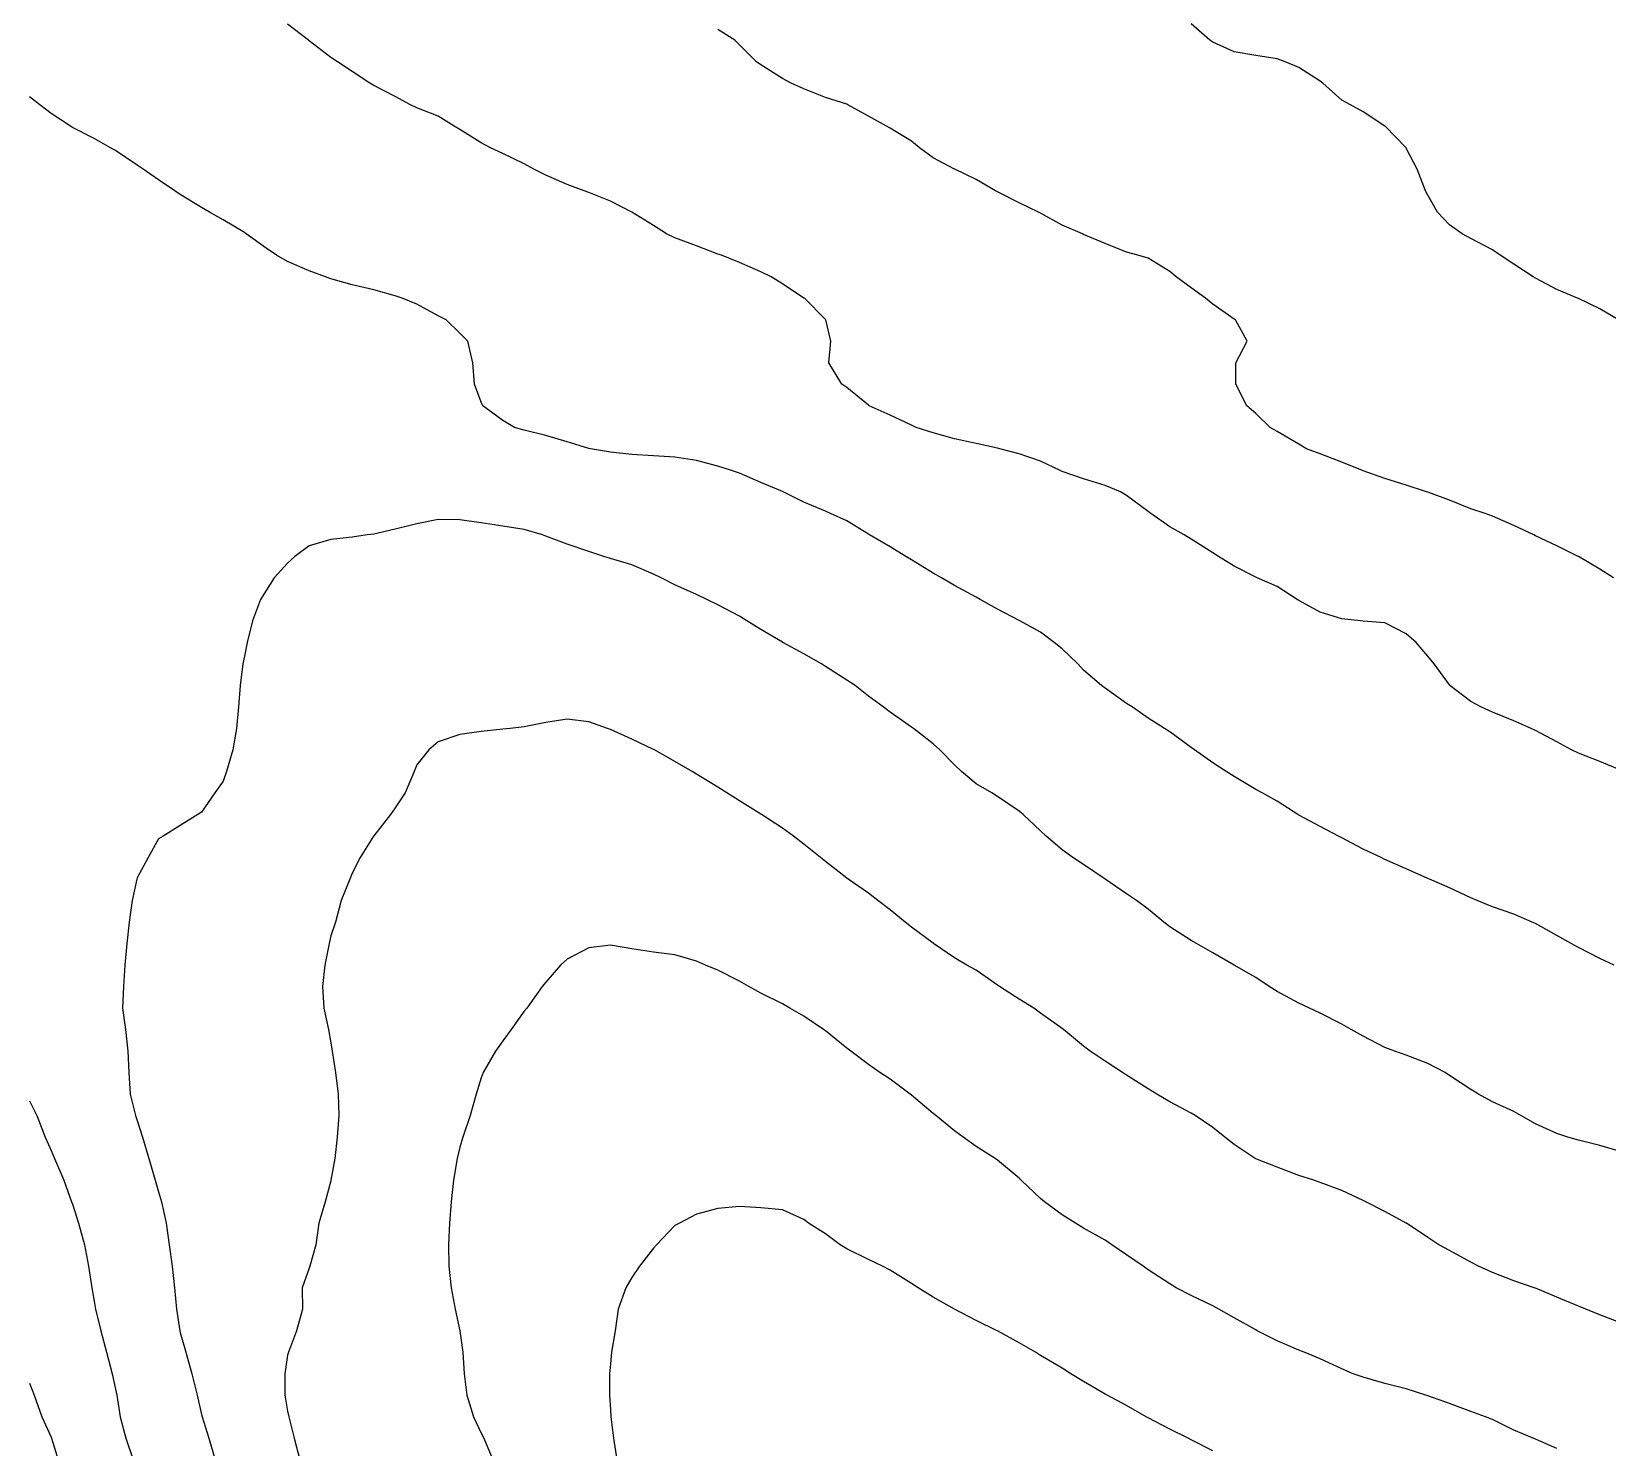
# Model space of a CAD drawing. Extents: x -280806 to 176394, y -263086 to 194114.
# Drawn here: x -176438 to -102989, y -132171 to -66166 of the extents above; entities that cross this region are included whole.
import ezdxf

# ---------------------------------------------------------------- set-up
doc = ezdxf.new("R2010")
doc.units = 0

msp = doc.modelspace()

# ---------------------------------------------------------------- linework, layer by layer
at = {"layer": 'CONTOURS'}
for points in [[(-102337.7278, -100608.9022, 518160), (-103340.3674, -100190.747, 518160), (-104343.007, -99798.9266, 518160), (-104667.4361, -99656.8594, 518160), (-105345.6161, -99282.2906, 518160), (-106348.2557, -98755.0476, 518160), (-106549.8809, -98654.2198, 518160), (-107350.8953, -98304.157, 518160), (-108353.5349, -97893.0732, 518160), (-108885.3499, -97651.5802, 518160), (-109356.144, -97396.5845, 518160), (-110335.6493, -96648.971, 518160), (-110358.7836, -96624.587, 518160), (-111073.2043, -95646.3314, 518160), (-111361.4232, -95278.8036, 518160), (-111898.7856, -94643.6918, 518160), (-112364.0628, -94236.7838, 518160), (-113366.6719, -93728.1946, 518160), (-114369.3115, -93654.9511, 518160), (-114492.3898, -93641.0522, 518160), (-115371.9511, -93546.5033, 518160), (-116374.5602, -93225.305, 518160), (-117377.1998, -92683.4316, 518160), (-117447.06, -92638.4431, 518160), (-118379.8394, -92033.1408, 518160), (-119315.3621, -91635.8035, 518160), (-119382.479, -91604.2262, 518160), (-120385.0882, -91087.133, 518160), (-121121.5764, -90633.1639, 518160), (-121387.7278, -90462.4454, 518160), (-122390.3674, -89825.2001, 518160), (-122718.576, -89630.5243, 518160), (-123393.007, -89256.6871, 518160), (-124272.3854, -88627.9152, 518160), (-124395.6161, -88537.3591, 518160), (-125398.2557, -87786.8501, 518160), (-125689.2178, -87625.2756, 518160), (-126400.8953, -87321.451, 518160), (-127403.5349, -87011.7437, 518160), (-128406.144, -86673.4462, 518160), (-128493.4692, -86622.636, 518160), (-129408.7836, -86187.6254, 518160), (-130411.4232, -85852.1626, 518160), (-131311.589, -85619.9964, 518160), (-131414.0628, -85594.3322, 518160), (-132416.6719, -85377.0403, 518160), (-133419.3115, -85159.4436, 518160), (-134421.9511, -84874.7909, 518160), (-135215.7418, -84617.3873, 518160), (-135424.5602, -84509.1223, 518160), (-136427.1998, -84053.8426, 518160), (-137392.7453, -83614.7477, 518160), (-137429.8394, -83583.1704, 518160), (-138432.479, -82759.7227, 518160), (-138667.5713, -82612.1081, 518160), (-139279.945, -81609.499, 518160), (-139186.9505, -80606.8594, 518160), (-139415.5505, -79604.2198, 518160), (-139435.0882, -79582.9447, 518160), (-140414.0143, -78601.5802, 518160), (-140437.7278, -78588.2299, 518160), (-141440.3674, -77931.325, 518160), (-141961.2096, -77598.971, 518160), (-142443.007, -77362.3853, 518160), (-143445.6161, -76930.057, 518160), (-144284.5171, -76596.3314, 518160), (-144448.2557, -76541.8332, 518160), (-145450.8953, -76163.3021, 518160), (-146453.5349, -75776.2366, 518160), (-146847.8851, -75593.6918, 518160), (-147456.144, -75215.5265, 518160), (-148458.7836, -74593.9783, 518160), (-148464.6967, -74591.0522, 518160), (-149461.4232, -74073.3494, 518160), (-150464.0628, -73670.8001, 518160), (-150684.8904, -73588.4431, 518160), (-151466.6719, -73294.8902, 518160), (-152469.3115, -72865.1527, 518160), (-153023.377, -72585.8035, 518160), (-153471.9511, -72332.2709, 518160), (-154474.5602, -71850.9917, 518160), (-155046.1517, -71583.1639, 518160), (-155477.1998, -71355.7831, 518160), (-156479.8394, -70727.9256, 518160), (-156740.9616, -70580.5243, 518160), (-157482.479, -70114.729, 518160), (-158485.0882, -69728.395, 518160), (-158775.0139, -69577.9152, 518160), (-159487.7278, -69202.3711, 518160), (-160490.3674, -68686.9238, 518160), (-160673.1559, -68575.2756, 518160), (-161493.007, -68035.0176, 518160), (-162177.8316, -67572.636, 518160), (-162495.6161, -67383.4771, 518160), (-163498.2557, -66592.8869, 518160), (-163528.309, -66569.9964, 518160), (-164500.8953, -65825.4005, 518160)], [(-102714.4606, -91635.8035, 515112), (-103340.3674, -91231.8216, 515112), (-104343.007, -90636.3034, 515112), (-104349.804, -90633.1639, 515112), (-105345.6161, -90135.456, 515112), (-106348.2557, -89673.7145, 515112), (-106427.3208, -89630.5243, 515112), (-107350.8953, -89195.6966, 515112), (-108353.5349, -88764.1303, 515112), (-108687.4738, -88627.9152, 515112), (-109356.144, -88420.4074, 515112), (-110358.7836, -88019.5649, 515112), (-111361.4232, -87645.301, 515112), (-111419.701, -87625.2756, 515112), (-112364.0628, -87316.9094, 515112), (-113366.6719, -87006.3792, 515112), (-114369.3115, -86636.8092, 515112), (-114405.5827, -86622.636, 515112), (-115371.9511, -86239.8072, 515112), (-116374.5602, -85858.7462, 515112), (-117018.9074, -85619.9964, 515112), (-117377.1998, -85400.6014, 515112), (-118379.8394, -84804.565, 515112), (-118714.967, -84617.3873, 515112), (-119382.479, -83968.9253, 515112), (-119792.6484, -83614.7477, 515112), (-120316.691, -82612.1081, 515112), (-120317.5445, -81609.499, 515112), (-119783.3825, -80606.8594, 515112), (-120332.1444, -79604.2198, 515112), (-120385.0882, -79569.7774, 515112), (-121387.7278, -78874.7114, 515112), (-121720.8437, -78601.5802, 515112), (-122390.3674, -78120.9106, 515112), (-123090.0053, -77598.971, 515112), (-123393.007, -77351.5649, 515112), (-124395.6161, -76729.3157, 515112), (-124869.5496, -76596.3314, 515112), (-125398.2557, -76447.8024, 515112), (-126400.8953, -76053.8484, 515112), (-127403.5349, -75621.0019, 515112), (-127457.9722, -75593.6918, 515112), (-128406.144, -75187.4544, 515112), (-129408.7836, -74638.723, 515112), (-129508.5446, -74591.0522, 515112), (-130411.4232, -74146.8367, 515112), (-131414.0628, -73637.3026, 515112), (-131513.1838, -73588.4431, 515112), (-132416.6719, -73066.717, 515112), (-133409.8322, -72585.8035, 515112), (-133419.3115, -72580.6524, 515112), (-134421.9511, -72052.4645, 515112), (-135056.8495, -71583.1639, 515112), (-135424.5602, -71285.1, 515112), (-136427.1998, -70672.7568, 515112), (-136596.0895, -70580.5243, 515112), (-137429.8394, -70106.6822, 515112), (-138395.6592, -69577.9152, 515112), (-138432.479, -69559.3834, 515112), (-139435.0882, -69238.2461, 515112), (-140437.7278, -68842.3109, 515112), (-141026.9366, -68575.2756, 515112), (-141440.3674, -68351.1866, 515112), (-142443.007, -67723.6339, 515112), (-142652.8008, -67572.636, 515112), (-143445.6161, -66785.2157, 515112), (-143654.7698, -66569.9964, 515112), (-144448.2557, -66064.699, 515112)], [(-102475.4669, -79604.2198, 512064), (-103340.3674, -79090.8756, 512064), (-104343.007, -78617.3688, 512064), (-104380.4669, -78601.5802, 512064), (-105345.6161, -78189.6734, 512064), (-106348.2557, -77660.3273, 512064), (-106452.6192, -77598.971, 512064), (-107350.8953, -77015.0657, 512064), (-107982.4714, -76596.3314, 512064), (-108353.5349, -76338.5926, 512064), (-109356.144, -75813.5441, 512064), (-109760.3088, -75593.6918, 512064), (-110358.7836, -75174.6528, 512064), (-110916.5371, -74591.0522, 512064), (-111361.4232, -73788.0262, 512064), (-111462.5558, -73588.4431, 512064), (-111865.1052, -72585.8035, 512064), (-112364.0628, -71600.9033, 512064), (-112378.0836, -71583.1639, 512064), (-113353.3217, -70580.5243, 512064), (-113366.6719, -70573.0567, 512064), (-114369.3115, -69917.1576, 512064), (-114970.7429, -69577.9152, 512064), (-115371.9511, -69359.6479, 512064), (-116251.8782, -68575.2756, 512064), (-116374.5602, -68485.6034, 512064), (-117377.1998, -67850.1564, 512064), (-118012.7688, -67572.636, 512064), (-118379.8394, -67433.4643, 512064), (-119382.479, -67288.9282, 512064), (-120385.0882, -67106.0786, 512064), (-121387.7278, -66661.4364, 512064), (-121526.3203, -66569.9964, 512064), (-122390.3674, -65812.0502, 512064)], [(-102679.2866, -109683.1639, 521208), (-103340.3674, -109377.3581, 521208), (-104343.007, -108863.069, 521208), (-104682.4322, -108680.5243, 521208), (-105345.6161, -108310.0094, 521208), (-106348.2557, -107743.9654, 521208), (-106494.133, -107677.9152, 521208), (-107350.8953, -107313.4354, 521208), (-108353.5349, -106964.6832, 521208), (-109060.549, -106675.2756, 521208), (-109356.144, -106542.8705, 521208), (-110358.7836, -106083.9331, 521208), (-111287.8445, -105672.636, 521208), (-111361.4232, -105641.0587, 521208), (-112364.0628, -105192.9418, 521208), (-113366.6719, -104755.6147, 521208), (-113532.666, -104669.9964, 521208), (-114369.3115, -104276.2862, 521208), (-115371.9511, -103746.6962, 521208), (-115517.8894, -103667.3873, 521208), (-116374.5602, -103220.0323, 521208), (-117377.1998, -102693.155, 521208), (-117425.8764, -102664.7477, 521208), (-118379.8394, -102042.407, 521208), (-119081.611, -101662.1081, 521208), (-119382.479, -101493.889, 521208), (-120385.0882, -100895.5056, 521208), (-120755.9383, -100659.499, 521208), (-121387.7278, -100253.2615, 521208), (-122238.1502, -99656.8594, 521208), (-122390.3674, -99544.3577, 521208), (-123393.007, -98815.1846, 521208), (-123627.4591, -98654.2198, 521208), (-124395.6161, -98174.0378, 521208), (-125138.9928, -97651.5802, 521208), (-125398.2557, -97484.9765, 521208), (-126400.8953, -96782.6258, 521208), (-126567.9562, -96648.971, 521208), (-127403.5349, -95935.5257, 521208), (-127678.1292, -95646.3314, 521208), (-128406.144, -94943.2493, 521208), (-128779.2802, -94643.6918, 521208), (-129408.7836, -94169.8193, 521208), (-130377.377, -93641.0522, 521208), (-130411.4232, -93622.7642, 521208), (-131414.0628, -93086.3772, 521208), (-132218.5824, -92638.4431, 521208), (-132416.6719, -92526.7034, 521208), (-133419.3115, -91996.9306, 521208), (-134023.3032, -91635.8035, 521208), (-134421.9511, -91408.1484, 521208), (-135424.5602, -90794.7079, 521208), (-135683.9146, -90633.1639, 521208), (-136427.1998, -90190.5943, 521208), (-137383.9975, -89630.5243, 521208), (-137429.8394, -89602.5742, 521208), (-138432.479, -88970.8762, 521208), (-139203.2878, -88627.9152, 521208), (-139435.0882, -88529.861, 521208), (-140437.7278, -88103.7202, 521208), (-141412.2343, -87625.2756, 521208), (-141440.3674, -87614.2418, 521208), (-142443.007, -87190.4479, 521208), (-143445.6161, -86759.3998, 521208), (-143808.7548, -86622.636, 521208), (-144448.2557, -86431.313, 521208), (-145450.8953, -86158.3342, 521208), (-146453.5349, -86007.3362, 521208), (-147456.144, -85943.2673, 521208), (-148458.7836, -85887.1841, 521208), (-149461.4232, -85774.1947, 521208), (-150389.905, -85619.9964, 521208), (-150464.0628, -85601.6779, 521208), (-151466.6719, -85296.055, 521208), (-152469.3115, -84990.6454, 521208), (-153471.9511, -84751.9565, 521208), (-153928.6634, -84617.3873, 521208), (-154474.5602, -84300.0295, 521208), (-155398.6834, -83614.7477, 521208), (-155477.1998, -83436.1654, 521208), (-155799.282, -82612.1081, 521208), (-155876.6098, -81609.499, 521208), (-156097.4983, -80606.8594, 521208), (-156479.8394, -80231.6506, 521208), (-157117.4201, -79604.2198, 521208), (-157482.479, -79413.0187, 521208), (-158485.0882, -78872.7607, 521208), (-159166.9562, -78601.5802, 521208), (-159487.7278, -78485.6342, 521208), (-160490.3674, -78199.7014, 521208), (-161493.007, -77973.6922, 521208), (-162495.6161, -77692.3618, 521208), (-162735.5546, -77598.971, 521208), (-163498.2557, -77321.7554, 521208), (-164500.8953, -76888.848, 521208), (-165018.8724, -76596.3314, 521208), (-165503.5349, -76266.294, 521208), (-166428.6638, -75593.6918, 521208), (-166506.144, -75542.0892, 521208), (-167508.7836, -74936.8478, 521208), (-168138.7747, -74591.0522, 521208), (-168511.4232, -74365.4698, 521208), (-169514.0628, -73760.4418, 521208), (-169759.945, -73588.4431, 521208), (-170516.6719, -73077.9336, 521208), (-171237.4934, -72585.8035, 521208), (-171519.3115, -72392.4384, 521208), (-172521.9511, -71719.7448, 521208), (-172754.0258, -71583.1639, 521208), (-173524.5602, -71157.4193, 521208), (-174527.1998, -70641.3624, 521208), (-174628.4849, -70580.5243, 521208), (-175529.8394, -69983.8478, 521208), (-176052.8762, -69577.9152, 521208), (-176532.479, -69210.6617, 521208)], [(-102337.7278, -118384.1371, 524256), (-103340.3674, -118100.033, 524256), (-104343.007, -117852.1087, 524256), (-104838.8861, -117704.2198, 524256), (-105345.6161, -117535.9397, 524256), (-106348.2557, -117079.6236, 524256), (-107022.7781, -116701.5802, 524256), (-107350.8953, -116514.5854, 524256), (-108353.5349, -116055.6175, 524256), (-108996.0228, -115698.971, 524256), (-109356.144, -115487.0131, 524256), (-110358.7836, -114823.1892, 524256), (-110560.2564, -114696.3314, 524256), (-111361.4232, -114264.4603, 524256), (-112364.0628, -113886.3254, 524256), (-112905.6619, -113693.6918, 524256), (-113366.6719, -113521.6932, 524256), (-114369.3115, -113001.7044, 524256), (-114940.3238, -112691.0522, 524256), (-115371.9511, -112440.9638, 524256), (-116374.5602, -111920.3654, 524256), (-116874.1884, -111688.4431, 524256), (-117377.1998, -111451.4002, 524256), (-118379.8394, -110920.3776, 524256), (-118751.6345, -110685.8035, 524256), (-119382.479, -110256.1879, 524256), (-120385.0882, -109683.5297, 524256), (-120385.7892, -109683.1639, 524256), (-121387.7278, -109112.9136, 524256), (-122147.4418, -108680.5243, 524256), (-122390.3674, -108539.981, 524256), (-123393.007, -107898.8952, 524256), (-123659.9203, -107677.9152, 524256), (-124395.6161, -107070.845, 524256), (-124943.3722, -106675.2756, 524256), (-125398.2557, -106359.7466, 524256), (-126398.7617, -105672.636, 524256), (-126400.8953, -105671.2034, 524256), (-127403.5349, -104995.4618, 524256), (-127910.905, -104669.9964, 524256), (-128406.144, -104317.1904, 524256), (-129146.2898, -103667.3873, 524256), (-129408.7836, -103423.2425, 524256), (-130226.4401, -102664.7477, 524256), (-130411.4232, -102506.465, 524256), (-131414.0628, -101820.9698, 524256), (-131682.6221, -101662.1081, 524256), (-132416.6719, -101230.9685, 524256), (-133100.0945, -100659.499, 524256), (-133419.3115, -100348.9078, 524256), (-134111.6342, -99656.8594, 524256), (-134421.9511, -99368.3662, 524256), (-135340.0087, -98654.2198, 524256), (-135424.5602, -98592.3758, 524256), (-136427.1998, -97889.5985, 524256), (-136747.4532, -97651.5802, 524256), (-137429.8394, -97147.2886, 524256), (-138055.8682, -96648.971, 524256), (-138432.479, -96403.3937, 524256), (-139435.0882, -95761.241, 524256), (-139624.7042, -95646.3314, 524256), (-140437.7278, -95173.6476, 524256), (-141415.4957, -94643.6918, 524256), (-141440.3674, -94629.9454, 524256), (-142443.007, -94044.1502, 524256), (-143093.6026, -93641.0522, 524256), (-143445.6161, -93426.0463, 524256), (-144448.2557, -92890.7566, 524256), (-144964.2211, -92638.4431, 524256), (-145450.8953, -92415.9696, 524256), (-146453.5349, -91953.9538, 524256), (-147095.3218, -91635.8035, 524256), (-147456.144, -91468.9255, 524256), (-148458.7836, -91028.9467, 524256), (-149461.4232, -90725.0306, 524256), (-149764.7297, -90633.1639, 524256), (-150464.0628, -90406.3318, 524256), (-151466.6719, -90065.6873, 524256), (-152469.3115, -89686.0589, 524256), (-152625.3386, -89630.5243, 524256), (-153471.9511, -89372.9074, 524256), (-154474.5602, -89225.0489, 524256), (-155477.1998, -89068.4426, 524256), (-156479.8394, -88929.7586, 524256), (-157482.479, -88909.0322, 524256), (-158485.0882, -89120.0453, 524256), (-159487.7278, -89370.0118, 524256), (-160490.3674, -89591.0832, 524256), (-160789.8029, -89630.5243, 524256), (-161493.007, -89731.0778, 524256), (-162495.6161, -89840.5925, 524256), (-163498.2557, -90144.8438, 524256), (-164170.3702, -90633.1639, 524256), (-164500.8953, -90943.938, 524256), (-165122.4434, -91635.8035, 524256), (-165503.5349, -92215.5331, 524256), (-165773.0086, -92638.4431, 524256), (-166142.1214, -93641.0522, 524256), (-166393.307, -94643.6918, 524256), (-166506.144, -95284.8386, 524256), (-166587.1903, -95646.3314, 524256), (-166716.1817, -96648.971, 524256), (-166785.3103, -97651.5802, 524256), (-166887.7536, -98654.2198, 524256), (-167059.356, -99656.8594, 524256), (-167344.4964, -100659.499, 524256), (-167508.7836, -101102.8915, 524256), (-167891.8258, -101662.1081, 524256), (-168511.4232, -102563.1883, 524256), (-168682.7818, -102664.7477, 524256), (-169514.0628, -103174.3428, 524256), (-170307.8534, -103667.3873, 524256), (-170516.6719, -103795.007, 524256), (-171002.5841, -104669.9964, 524256), (-171519.3115, -105619.9666, 524256), (-171533.759, -105672.636, 524256), (-171754.4647, -106675.2756, 524256), (-171887.9671, -107677.9152, 524256), (-171998.3352, -108680.5243, 524256), (-172090.141, -109683.1639, 524256), (-172155.3377, -110685.8035, 524256), (-172192.2185, -111688.4431, 524256), (-172061.4898, -112691.0522, 524256), (-171956.1204, -113693.6918, 524256), (-171904.5787, -114696.3314, 524256), (-171842.0642, -115698.971, 524256), (-171598.1633, -116701.5802, 524256), (-171519.3115, -116928.839, 524256), (-171259.2866, -117704.2198, 524256), (-170967.9588, -118706.8594, 524256), (-170674.7412, -119709.499, 524256), (-170516.6719, -120254.2985, 524256), (-170373.3854, -120712.1081, 524256), (-170167.7064, -121714.7477, 524256), (-170020.2442, -122717.3873, 524256), (-169885.0654, -123719.9964, 524256), (-169770.6434, -124722.636, 524256), (-169674.3571, -125725.2756, 524256), (-169533.4176, -126727.9152, 524256), (-169514.0628, -126803.9628, 524256), (-169249.4659, -127730.5243, 524256), (-168969.5681, -128733.1639, 524256), (-168722.2534, -129735.8035, 524256), (-168511.4232, -130633.47, 524256), (-168485.2409, -130738.4431, 524256), (-168173.8877, -131741.0522, 524256), (-167871.8614, -132743.6918, 524256)], [(-102337.7278, -126369.0742, 527304), (-103340.3674, -125986.5502, 527304), (-104005.2886, -125725.2756, 527304), (-104343.007, -125589.2738, 527304), (-105345.6161, -125159.5363, 527304), (-106348.2557, -124742.3566, 527304), (-106402.0529, -124722.636, 527304), (-107350.8953, -124395.2198, 527304), (-108353.5349, -124012.4215, 527304), (-108993.0662, -123719.9964, 527304), (-109356.144, -123531.63, 527304), (-110358.7836, -122995.5173, 527304), (-110852.2243, -122717.3873, 527304), (-111361.4232, -122389.7578, 527304), (-112357.9058, -121714.7477, 527304), (-112364.0628, -121710.7243, 527304), (-113366.6719, -121171.1369, 527304), (-114255.9869, -120712.1081, 527304), (-114369.3115, -120655.8725, 527304), (-115371.9511, -120191.845, 527304), (-116374.5602, -119811.9727, 527304), (-116680.6404, -119709.499, 527304), (-117377.1998, -119487.2998, 527304), (-118379.8394, -119105.7511, 527304), (-119382.479, -118719.2342, 527304), (-119406.5278, -118706.8594, 527304), (-120385.0882, -118052.027, 527304), (-120827.5968, -117704.2198, 527304), (-121387.7278, -117259.547, 527304), (-122202.3667, -116701.5802, 527304), (-122390.3674, -116591.3035, 527304), (-123393.007, -116054.2459, 527304), (-123987.8242, -115698.971, 527304), (-124395.6161, -115453.2413, 527304), (-125398.2557, -114821.9395, 527304), (-125585.4334, -114696.3314, 527304), (-126400.8953, -114156.8964, 527304), (-127099.2226, -113693.6918, 527304), (-127403.5349, -113469.7553, 527304), (-128334.9427, -112691.0522, 527304), (-128406.144, -112632.1344, 527304), (-129408.7836, -111917.927, 527304), (-129717.607, -111688.4431, 527304), (-130411.4232, -111265.4112, 527304), (-131319.3919, -110685.8035, 527304), (-131414.0628, -110620.1801, 527304), (-132416.6719, -109924.7179, 527304), (-132849.0612, -109683.1639, 527304), (-133419.3115, -109343.3729, 527304), (-134403.846, -108680.5243, 527304), (-134421.9511, -108667.6618, 527304), (-135424.5602, -107908.6793, 527304), (-135722.6546, -107677.9152, 527304), (-136427.1998, -107112.0235, 527304), (-136992.9696, -106675.2756, 527304), (-137429.8394, -106338.624, 527304), (-138377.9198, -105672.636, 527304), (-138432.479, -105635.4809, 527304), (-139435.0882, -104855.4367, 527304), (-139674.2038, -104669.9964, 527304), (-140437.7278, -104046.7414, 527304), (-140932.8449, -103667.3873, 527304), (-141440.3674, -103305.3763, 527304), (-142418.5315, -102664.7477, 527304), (-142443.007, -102649.7515, 527304), (-143445.6161, -102027.228, 527304), (-144029.4605, -101662.1081, 527304), (-144448.2557, -101383.0942, 527304), (-145450.8953, -100779.1634, 527304), (-145655.4161, -100659.499, 527304), (-146453.5349, -100187.4857, 527304), (-147409.5706, -99656.8594, 527304), (-147456.144, -99633.5726, 527304), (-148458.7836, -99153.3602, 527304), (-149461.4232, -98698.2938, 527304), (-149597.4554, -98654.2198, 527304), (-150464.0628, -98346.2498, 527304), (-151466.6719, -98228.0789, 527304), (-152469.3115, -98373.2551, 527304), (-153471.9511, -98582.5003, 527304), (-154135.9579, -98654.2198, 527304), (-154474.5602, -98691.5273, 527304), (-155477.1998, -98789.5205, 527304), (-156479.8394, -98929.7285, 527304), (-157482.479, -99269.7329, 527304), (-157926.4507, -99656.8594, 527304), (-158485.0882, -100355.1866, 527304), (-158611.0315, -100659.499, 527304), (-159027.5407, -101662.1081, 527304), (-159487.7278, -102357.3264, 527304), (-159711.2376, -102664.7477, 527304), (-160490.3674, -103658.731, 527304), (-160496.4938, -103667.3873, 527304), (-161123.2541, -104669.9964, 527304), (-161493.007, -105396.3348, 527304), (-161607.7337, -105672.636, 527304), (-162011.4718, -106675.2756, 527304), (-162275.581, -107677.9152, 527304), (-162495.6161, -108326.4382, 527304), (-162572.8524, -108680.5243, 527304), (-162771.0638, -109683.1639, 527304), (-162876.3418, -110685.8035, 527304), (-162814.3454, -111688.4431, 527304), (-162600.9854, -112691.0522, 527304), (-162495.6161, -113301.1399, 527304), (-162419.7514, -113693.6918, 527304), (-162268.3877, -114696.3314, 527304), (-162149.5157, -115698.971, 527304), (-162120.6206, -116701.5802, 527304), (-162185.9393, -117704.2198, 527304), (-162307.0973, -118706.8594, 527304), (-162490.1906, -119709.499, 527304), (-162495.6161, -119733.2429, 527304), (-162750.4594, -120712.1081, 527304), (-163042.3663, -121714.7477, 527304), (-163180.1054, -122717.3873, 527304), (-163462.716, -123719.9964, 527304), (-163498.2557, -123814.1186, 527304), (-163825.5499, -124722.636, 527304), (-163807.7801, -125725.2756, 527304), (-164095.237, -126727.9152, 527304), (-164468.2207, -127730.5243, 527304), (-164500.8953, -127872.8354, 527304), (-164634.5501, -128733.1639, 527304), (-164631.1363, -129735.8035, 527304), (-164500.8953, -130480.6128, 527304), (-164445.1778, -130738.4431, 527304), (-164203.0447, -131741.0522, 527304), (-163933.632, -132743.6918, 527304)], [(-105345.6161, -132211.511, 530352), (-106348.2557, -131783.7547, 530352), (-106452.4973, -131741.0522, 530352), (-107350.8953, -131357.0347, 530352), (-108353.5349, -130862.3138, 530352), (-108673.7578, -130738.4431, 530352), (-109356.144, -130491.0674, 530352), (-110358.7836, -130126.0694, 530352), (-111361.4232, -129766.7712, 530352), (-111456.0331, -129735.8035, 530352), (-112364.0628, -129434.3868, 530352), (-113366.6719, -129195.6979, 530352), (-114369.3115, -128899.8895, 530352), (-114847.6037, -128733.1639, 530352), (-115371.9511, -128500.7234, 530352), (-116374.5602, -128031.3619, 530352), (-117128.5745, -127730.5243, 530352), (-117377.1998, -127628.0201, 530352), (-118379.8394, -127193.5277, 530352), (-119308.9613, -126727.9152, 530352), (-119382.479, -126693.1375, 530352), (-120385.0882, -126128.9832, 530352), (-121094.9674, -125725.2756, 530352), (-121387.7278, -125573.3938, 530352), (-122390.3674, -125079.9226, 530352), (-123086.8963, -124722.636, 530352), (-123393.007, -124541.7067, 530352), (-124395.6161, -123884.2836, 530352), (-124632.1409, -123719.9964, 530352), (-125398.2557, -123183.6398, 530352), (-126093.8702, -122717.3873, 530352), (-126400.8953, -122513.0494, 530352), (-127403.5349, -121941.4884, 530352), (-127775.8786, -121714.7477, 530352), (-128406.144, -121320.0012, 530352), (-129220.2343, -120712.1081, 530352), (-129408.7836, -120563.2133, 530352), (-130322.2387, -119709.499, 530352), (-130411.4232, -119622.631, 530352), (-131414.0628, -118777.8168, 530352), (-131531.5022, -118706.8594, 530352), (-132416.6719, -118144.0766, 530352), (-133018.0423, -117704.2198, 530352), (-133419.3115, -117413.7149, 530352), (-134295.1848, -116701.5802, 530352), (-134421.9511, -116603.7698, 530352), (-135424.5602, -115750.6956, 530352), (-135484.3315, -115698.971, 530352), (-136427.1998, -115006.7093, 530352), (-136902.2306, -114696.3314, 530352), (-137429.8394, -114310.9728, 530352), (-138259.4746, -113693.6918, 530352), (-138432.479, -113562.9022, 530352), (-139435.0882, -112751.4026, 530352), (-139524.5774, -112691.0522, 530352), (-140437.7278, -112059.7505, 530352), (-141098.3818, -111688.4431, 530352), (-141440.3674, -111485.6292, 530352), (-142443.007, -110987.6165, 530352), (-143004.1742, -110685.8035, 530352), (-143445.6161, -110439.5251, 530352), (-144448.2557, -109920.1154, 530352), (-145024.4496, -109683.1639, 530352), (-145450.8953, -109499.8267, 530352), (-146453.5349, -109207.615, 530352), (-147456.144, -109077.7397, 530352), (-148458.7836, -108921.5906, 530352), (-149461.4232, -108753.5849, 530352), (-150464.0628, -108881.3266, 530352), (-151466.6719, -109403.327, 530352), (-151782.2314, -109683.1639, 530352), (-152469.3115, -110476.5278, 530352), (-152632.9586, -110685.8035, 530352), (-153359.1751, -111688.4431, 530352), (-153471.9511, -111830.5714, 530352), (-154080.911, -112691.0522, 530352), (-154474.5602, -113213.8147, 530352), (-154810.6632, -113693.6918, 530352), (-155392.4654, -114696.3314, 530352), (-155477.1998, -114937.794, 530352), (-155720.857, -115698.971, 530352), (-155993.2262, -116701.5802, 530352), (-156342.2832, -117704.2198, 530352), (-156479.8394, -118164.864, 530352), (-156603.3749, -118706.8594, 530352), (-156773.6057, -119709.499, 530352), (-156877.7254, -120712.1081, 530352), (-156963.9838, -121714.7477, 530352), (-157004.3698, -122717.3873, 530352), (-156984.5882, -123719.9964, 530352), (-156883.8214, -124722.636, 530352), (-156686.5853, -125725.2756, 530352), (-156479.8394, -126727.8238, 530352), (-156479.809, -126727.9152, 530352), (-156340.7287, -127730.5243, 530352), (-156267.0281, -128733.1639, 530352), (-156152.2099, -129735.8035, 530352), (-155836.8638, -130738.4431, 530352), (-155477.1998, -131506.6306, 530352), (-155356.1028, -131741.0522, 530352), (-154945.8115, -132743.6918, 530352)], [(-176532.479, -116014.0428, 521208), (-176188.2989, -116701.5802, 521208), (-175803.0926, -117704.2198, 521208), (-175529.8394, -118334.1804, 521208), (-175364.333, -118706.8594, 521208), (-174937.1254, -119709.499, 521208), (-174567.403, -120712.1081, 521208), (-174527.1998, -120831.6506, 521208), (-174249.3746, -121714.7477, 521208), (-173967.8309, -122717.3873, 521208), (-173780.4094, -123719.9964, 521208), (-173629.2895, -124722.636, 521208), (-173524.5602, -125347.2626, 521208), (-173459.6378, -125725.2756, 521208), (-173213.3594, -126727.9152, 521208), (-172943.6724, -127730.5243, 521208), (-172680.0814, -128733.1639, 521208), (-172521.9511, -129459.7157, 521208), (-172465.3802, -129735.8035, 521208), (-172299.63, -130738.4431, 521208), (-172037.0143, -131741.0522, 521208), (-171697.6195, -132743.6918, 521208)], [(-121387.7278, -132326.695, 533400), (-122390.3674, -131814.9967, 533400), (-122536.6714, -131741.0522, 533400), (-123393.007, -131320.1539, 533400), (-124395.6161, -130789.0399, 533400), (-124487.879, -130738.4431, 533400), (-125398.2557, -130218.9725, 533400), (-126304.4261, -129735.8035, 533400), (-126400.8953, -129683.7437, 533400), (-127403.5349, -129095.7845, 533400), (-128004.9967, -128733.1639, 533400), (-128406.144, -128479.357, 533400), (-129408.7836, -127876.2492, 533400), (-129641.2546, -127730.5243, 533400), (-130411.4232, -127299.3542, 533400), (-131414.0628, -126736.9068, 533400), (-131431.8936, -126727.9152, 533400), (-132416.6719, -126254.6522, 533400), (-133419.3115, -125727.653, 533400), (-133424.2188, -125725.2756, 533400), (-134421.9511, -125159.5668, 533400), (-135115.1578, -124722.636, 533400), (-135424.5602, -124525.7352, 533400), (-136427.1998, -123902.3582, 533400), (-136781.9566, -123719.9964, 533400), (-137429.8394, -123402.9739, 533400), (-138432.479, -122904.6259, 533400), (-138746.1487, -122717.3873, 533400), (-139435.0882, -122217.2105, 533400), (-140219.9177, -121714.7477, 533400), (-140437.7278, -121546.2238, 533400), (-141440.3674, -121088.1094, 533400), (-142443.007, -120995.9988, 533400), (-143445.6161, -120944.1218, 533400), (-144448.2557, -121030.8374, 533400), (-145450.8953, -121288.6068, 533400), (-146236.4868, -121714.7477, 533400), (-146453.5349, -121829.7182, 533400), (-147314.0462, -122717.3873, 533400), (-147456.144, -122872.3476, 533400), (-148096.4374, -123719.9964, 533400), (-148458.7836, -124239.2232, 533400), (-148733.0426, -124722.636, 533400), (-149092.219, -125725.2756, 533400), (-149232.3965, -126727.9152, 533400), (-149402.9016, -127730.5243, 533400), (-149461.4232, -128268.6487, 533400), (-149504.0647, -128733.1639, 533400), (-149504.3086, -129735.8035, 533400), (-149461.4232, -130421.0244, 533400), (-149440.1786, -130738.4431, 533400), (-149318.4415, -131741.0522, 533400), (-149155.8307, -132743.6918, 533400)], [(-176532.479, -129176.6479, 518160), (-176320.5211, -129735.8035, 518160), (-175952.3227, -130738.4431, 518160), (-175529.8394, -131682.4087, 518160), (-175505.0592, -131741.0522, 518160), (-175192.1515, -132743.6918, 518160)]]:
    msp.add_polyline3d(points, dxfattribs=at)

doc.saveas('drawing.dxf')
